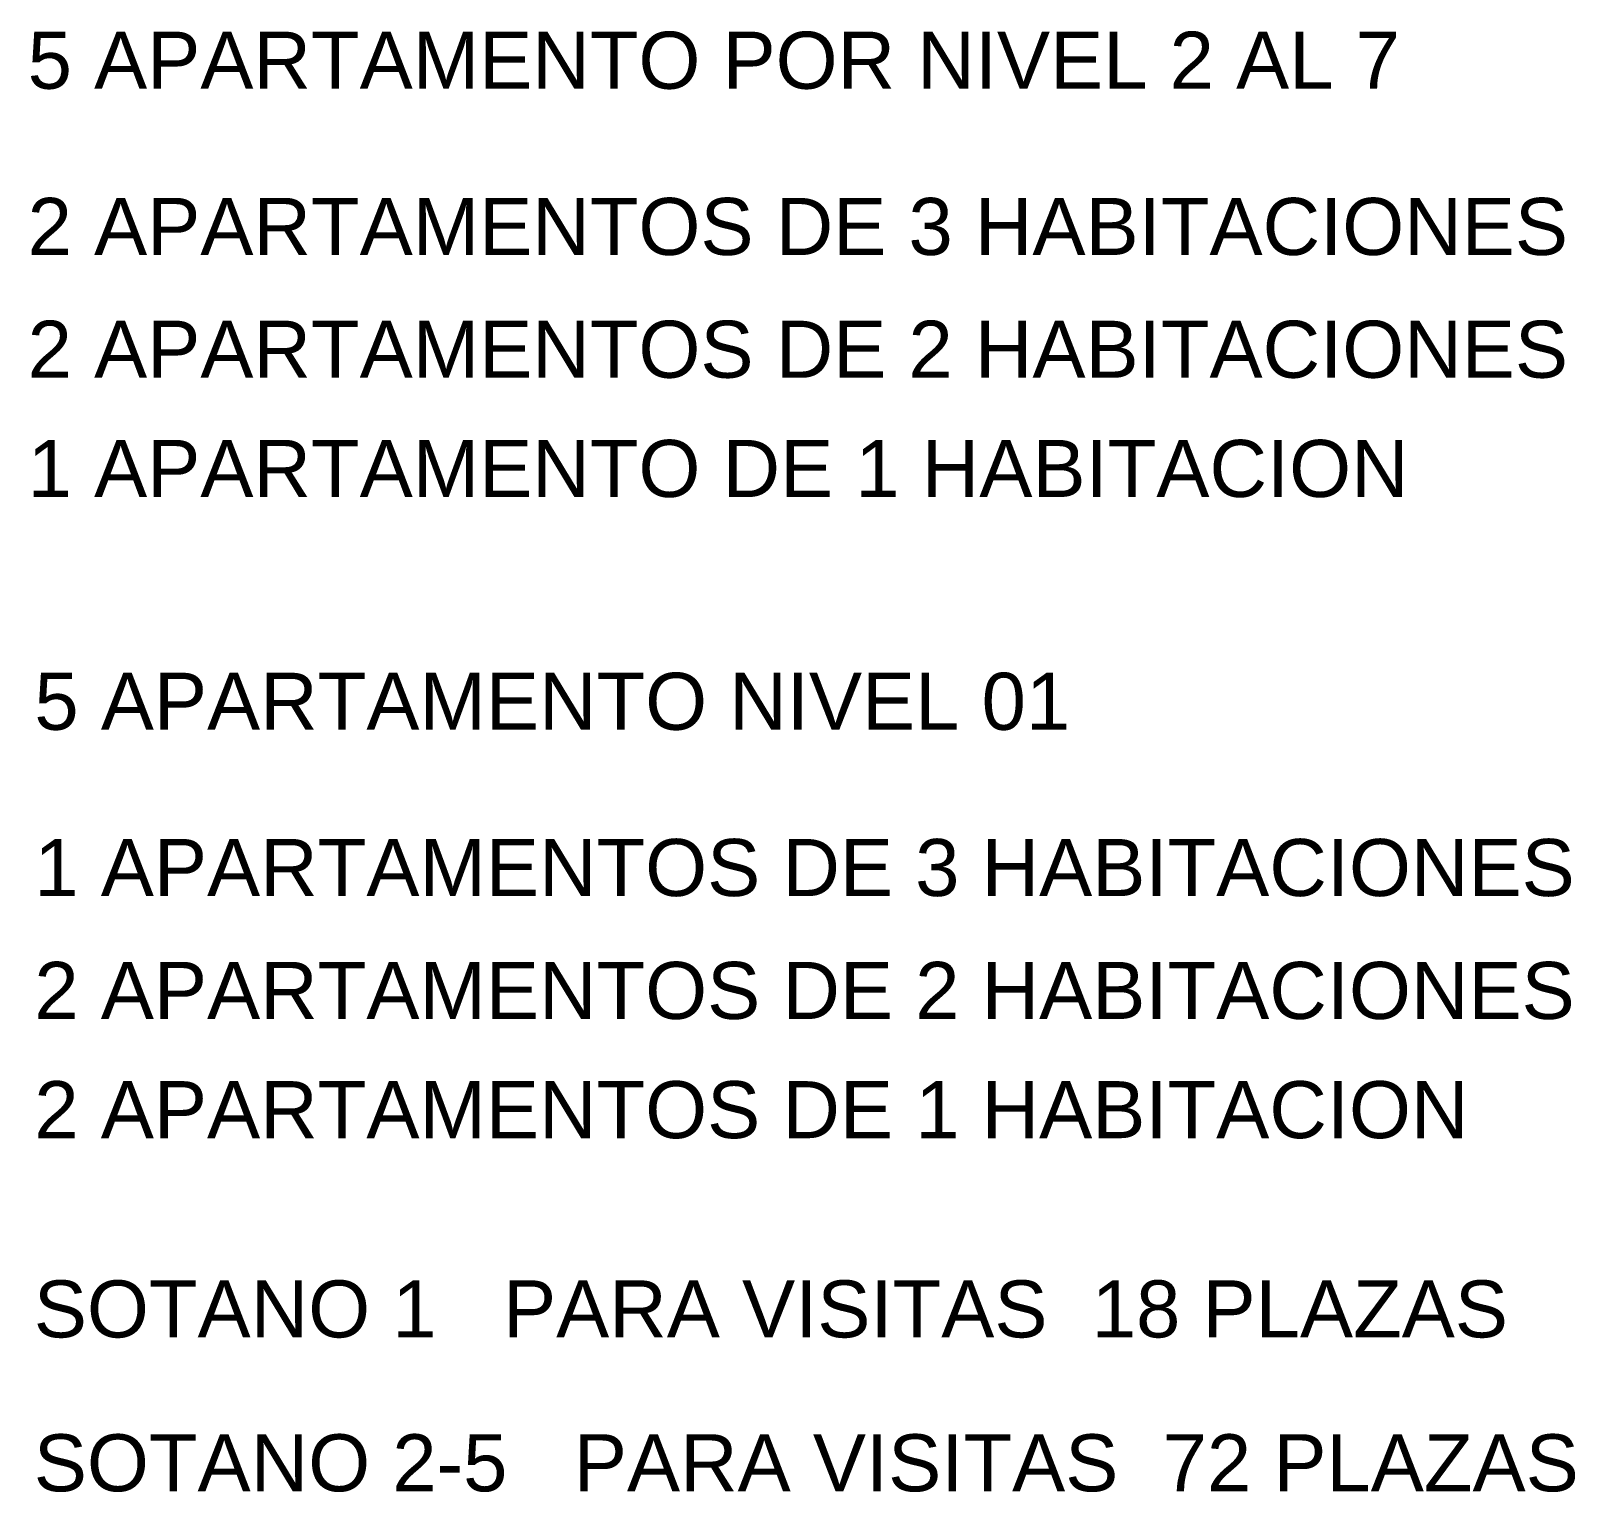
# Model space of a CAD drawing. Header units: metres. Extents: x -598 to 357, y -242 to 574.
# Drawn here: x -204.06 to -192.79, y 261.78 to 272.44 of the extents above; entities that cross this region are included whole.
import ezdxf

# ---------------------------------------------------------------- set-up
doc = ezdxf.new("R2010")
doc.units = ezdxf.units.M
doc.layers.add('_TEXTO TITULOS', color=251, linetype='Continuous')
doc.styles.add('TS', font='arial.ttf')

msp = doc.modelspace()

# ---------------------------------------------------------------- texts
at = {"layer": '_TEXTO TITULOS', "style": 'TS'}
for s, p in [('5 APARTAMENTO POR NIVEL 2 AL 7', (-204.083, 272.019)), ('2 APARTAMENTOS DE 3 HABITACIONES', (-204.083, 270.806)), ('2 APARTAMENTOS DE 2 HABITACIONES', (-204.083, 269.91)), ('1 APARTAMENTO DE 1 HABITACION', (-204.083, 269.04)), ('5 APARTAMENTO NIVEL 01', (-204.034, 267.341)), ('1 APARTAMENTOS DE 3 HABITACIONES', (-204.034, 266.128)), ('2 APARTAMENTOS DE 2 HABITACIONES', (-204.034, 265.231)), ('2 APARTAMENTOS DE 1 HABITACION', (-204.034, 264.361)), ('SOTANO 1   PARA VISITAS  18 PLAZAS', (-204.038, 262.907)), ('SOTANO 2-5   PARA VISITAS  72 PLAZAS', (-204.038, 261.784))]:
    msp.add_text(s, height=0.41626, dxfattribs=at).set_placement(p)

doc.saveas('drawing.dxf')
